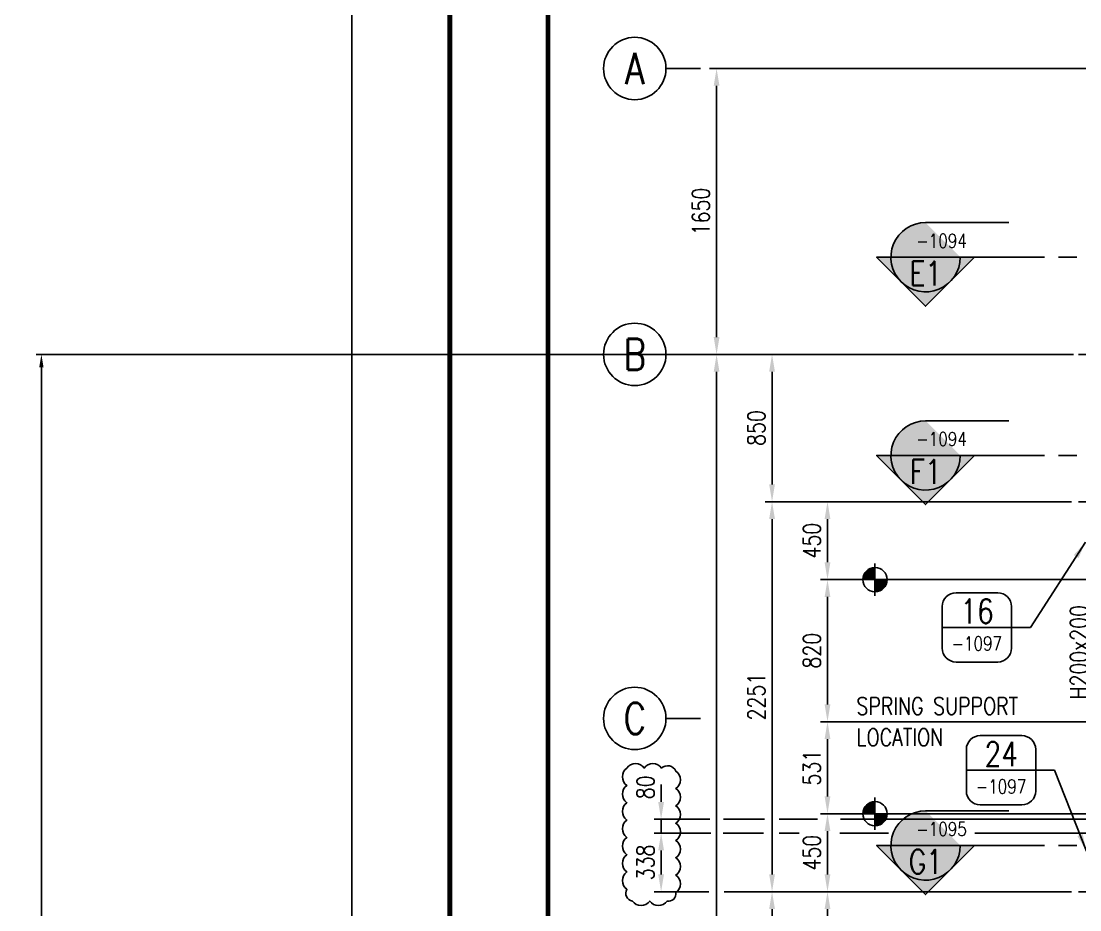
# Model space of a CAD drawing. Header units: millimetres. Extents: x 0 to 232280, y -26939 to 23794.
# Drawn here: x 53574 to 59681, y 12663 to 17792 of the extents above; entities that cross this region are included whole.
import ezdxf
from ezdxf.enums import TextEntityAlignment as Align

# ---------------------------------------------------------------- set-up
doc = ezdxf.new("R2010")
doc.units = ezdxf.units.MM
doc.header["$LTSCALE"] = 30
doc.linetypes.add('JNK-CENTER', pattern=[34, 30, -1.5, 1, -1.5])
doc.layers.add('AM_5', color=3, linetype='Continuous', lineweight=25)
for name, color, linetype in [('CEN-R', 1, 'JNK-CENTER'), ('CON-C', 4, 'Continuous'), ('CON-G', 3, 'Continuous'), ('CON-W', 7, 'Continuous'), ('CON-Y', 2, 'Continuous'), ('Dim-W', 7, 'Continuous'), ('rev-1', 2, 'Continuous'), ('STL-OBJT', 7, 'Continuous')]:
    doc.layers.add(name, color=color, linetype=linetype)
doc.styles.add('SIMPLEX', font='simplex.shx', dxfattribs={"width": 0.8})
doc.dimstyles.new('DIM30$0', dxfattribs={"dimscale": 30, "dimtxt": 2.5, "dimasz": 2.5, "dimexe": 1, "dimexo": 1, "dimgap": 1, "dimtad": 1, "dimdec": 0, "dimdsep": 46, "dimtxsty": 'SIMPLEX', "dimcen": 0, "dimclrd": 7, "dimclre": 7, "dimclrt": 2, "dimadec": 1, "dimazin": 2, "dimtfac": 1, "dimtdec": 0, "dimtix": 1, "dimtmove": 2, "dimatfit": 0, "dimfxl": 1, "dimtolj": 1, "dimtzin": 0, "dimarcsym": 0})
doc.dimstyles.new('DIM40', dxfattribs={"dimscale": 40, "dimtxt": 2.5, "dimasz": 2.5, "dimexe": 1, "dimexo": 1, "dimgap": 1, "dimtad": 1, "dimdec": 0, "dimdsep": 46, "dimtxsty": 'SIMPLEX', "dimcen": 0, "dimclrd": 7, "dimclre": 7, "dimclrt": 2, "dimadec": 1, "dimazin": 2, "dimtfac": 1, "dimtdec": 0, "dimtix": 1, "dimtmove": 2, "dimatfit": 2, "dimfxl": 1, "dimtolj": 1, "dimtzin": 0, "dimarcsym": 1})

# ---------------------------------------------------------------- blocks, each defined once
blk = doc.blocks.new('TITLE')
at = {"color": 7}
blk.add_line((0, 0), (0, 594.8536585365848), dxfattribs=at)
at = {"color": 7, "const_width": 0.7073170731707307}
for points in [[(14.14634146340063, 577.1707317073162), (14.14634146340063, 17.68292682926827)], [(28.29268292683742, 17.68292682926827), (28.29268292683742, 577.5243902439012)]]:
    blk.add_lwpolyline(points, dxfattribs=at)
blk = doc.blocks.new('col-line')
at = {"layer": 'CON-Y'}
blk.add_line((0, 3), (0, 8), dxfattribs=at)
blk.add_circle((0, 12.5), 4.5, dxfattribs=at)
at = {"layer": 'CON-C', "style": 'SIMPLEX', "width": 0.8}
blk.add_attdef('1', text='', height=4.5, dxfattribs=at).set_placement((0, 12.5), align=Align.MIDDLE_CENTER)
blk = doc.blocks.new('SECMARK1')
at = {"layer": 'CON-Y'}
h = blk.add_hatch(color=256, dxfattribs=at)
edge = h.paths.add_edge_path()
edge.add_line((21.82666666666668, 7.071067811865485), (18.29113276073393, 3.535533905932776))
edge.add_arc((21.82666666666668, 4.707345624410664e-14), 5.000000000000002, 44.99999999999977, 135.0000000000001, ccw=False)
edge.add_line((25.36220057259943, 3.535533905932773), (21.82666666666668, 7.071067811865485))
h = blk.add_hatch(color=256, dxfattribs=at)
edge = h.paths.add_edge_path()
edge.add_line((14.75559885480128, 4.707345624410664e-14), (16.82666666666668, 1.689559442740931e-14))
edge.add_arc((21.82666666666668, 4.618527782440651e-14), 5, 135.0000000000001, 180.0000000000003, ccw=False)
edge.add_line((18.29113276073393, 3.535533905932776), (14.75559885480128, 4.707345624410664e-14))
edge = h.paths.add_edge_path()
edge.add_arc((21.82666666666668, 4.736951571734001e-14), 5, 270, 540.0000000000005)
h = blk.add_hatch(color=256, dxfattribs=at)
edge = h.paths.add_edge_path()
edge.add_line((26.82666666666668, 4.332076805060308e-14), (28.89773447853207, 4.736951571734001e-14))
edge.add_line((28.89773447853207, 4.736951571734001e-14), (25.36220057259943, 3.535533905932773))
edge.add_arc((21.82666666666668, 4.951594689828198e-14), 5, -1.1368683772161603e-13, 44.999999999999716, ccw=False)
at = {"layer": 'CON-C'}
blk.add_line((0, 0), (2.633333333333307, 0), dxfattribs=at)
blk.add_lwpolyline([(4.666666666666639, 0), (28.89773447853207, 4.736951571734001e-14), (21.82666666666668, 7.071067811865485), (14.75559885480128, 4.736951571734001e-14)], dxfattribs=at)
at = {"layer": 'CON-Y'}
blk.add_line((21.82666666666668, -4.999999999999953), (9.823333333333341, -4.999999999999953), dxfattribs=at)
blk.add_arc((21.82666666666668, 4.736951571734001e-14), 5, 270, 180.0000000000004, dxfattribs=at)
at = {"layer": 'CON-C', "style": 'SIMPLEX', "width": 0.8}
blk.add_attdef('TAG', text='', height=3.5, dxfattribs=at).set_placement((21.80333333333334, 0.5800000000000568), align=Align.CENTER)
at = {"layer": 'CON-Y', "style": 'SIMPLEX', "width": 0.8}
blk.add_attdef('H0000-0000', text='', height=2, dxfattribs=at).set_placement((24.66333333333334, -3.379999999999943), align=Align.RIGHT)
blk = doc.blocks.new('det-tag')
at = {"layer": 'CON-Y'}
blk.add_line((5, 0), (-5, 0), dxfattribs=at)
blk.add_lwpolyline([(-3.000000000000003, -4.999999999999998), (3, -5, 0.4142135623730951), (5, -3.000000000000001), (5.000000000000002, 2.999999999999998, 0.4142135623730951), (3.000000000000001, 4.999999999999998), (-2.999999999999997, 4.999999999999998, 0.4142135623730948), (-4.999999999999997, 3), (-5.000000000000002, -2.999999999999997, 0.4142135623730953)], format="xyb", close=True, dxfattribs=at)
at = {"layer": 'CON-G', "style": 'SIMPLEX', "width": 0.8}
blk.add_attdef('TAG', text='', height=3.5, dxfattribs=at).set_placement((0.02333333333333343, 0.5800000000000399), align=Align.CENTER)
at = {"layer": 'CON-Y', "style": 'SIMPLEX', "width": 0.8}
blk.add_attdef('-8888', text='', height=2, dxfattribs=at).set_placement((0, -3.339999999999999), align=Align.CENTER)
blk = doc.blocks.new('*D1209')
at = {"layer": 'DEFPOINTS', "color": 0, "transparency": 16777216}
for p in [(59673.97647856461, 12767.78250942024), (58225.61130532526, 11767.78250942025), (59133.44543141521, 11767.78250942025)]:
    blk.add_point(p, dxfattribs=at)
at = {"layer": 'Dim-W', "color": 7, "linetype": 'ByBlock', "lineweight": -2, "transparency": 16777216}
for p, q in [((59633.97647856461, 12767.78250942024), (58185.61130532526, 12767.78250942024)), ((58225.61130532526, 12667.78250942024), (58225.61130532526, 11867.78250942025)), ((59093.44543141521, 11767.78250942025), (58185.61130532526, 11767.78250942025))]:
    blk.add_line(p, q, dxfattribs=at)
at = {"layer": 'Dim-W', "color": 7, "transparency": 16777216}
for points in [[(58208.9446386586, 12667.78250942024), (58242.27797199193, 12667.78250942024), (58225.61130532526, 12767.78250942024)], [(58208.9446386586, 11867.78250942025), (58242.27797199193, 11867.78250942025), (58225.61130532526, 11767.78250942025)]]:
    blk.add_solid(points, dxfattribs=at)
at = {"layer": 'Dim-W', "color": 2, "transparency": 16777216, "insert": (58135.61130532526, 12267.78250942025), "char_height": 100, "attachment_point": 5, "rotation": 90, "style": 'SIMPLEX'}
blk.add_mtext('\\A1;1000', dxfattribs=at)
blk = doc.blocks.new('*D1210')
at = {"layer": 'DEFPOINTS', "color": 0, "transparency": 16777216}
for p in [(58225.61130532526, 12767.78250942024), (57905.61130532526, 10767.78250942024), (58225.61130532526, 10767.78250942024)]:
    blk.add_point(p, dxfattribs=at)
at = {"layer": 'Dim-W', "color": 7, "linetype": 'ByBlock', "lineweight": -2, "transparency": 16777216}
for p, q in [((58185.61130532526, 12767.78250942024), (57865.61130532526, 12767.78250942024)), ((57905.61130532526, 12667.78250942024), (57905.61130532526, 10867.78250942024)), ((58185.61130532526, 10767.78250942024), (57865.61130532526, 10767.78250942024))]:
    blk.add_line(p, q, dxfattribs=at)
at = {"layer": 'Dim-W', "color": 7, "transparency": 16777216}
for points in [[(57888.9446386586, 12667.78250942024), (57922.27797199193, 12667.78250942024), (57905.61130532526, 12767.78250942024)], [(57888.9446386586, 10867.78250942024), (57922.27797199193, 10867.78250942024), (57905.61130532526, 10767.78250942024)]]:
    blk.add_solid(points, dxfattribs=at)
at = {"layer": 'Dim-W', "color": 2, "transparency": 16777216, "insert": (57815.61130532526, 11767.78250942024), "char_height": 100, "attachment_point": 5, "rotation": 90, "style": 'SIMPLEX'}
blk.add_mtext('\\A1;2000', dxfattribs=at)
blk = doc.blocks.new('*D1211')
at = {"layer": 'DEFPOINTS', "color": 0, "transparency": 16777216}
for p in [(59673.97647856463, 15868.78250942024), (57585.61130532526, 7666.782509420242), (59673.97647856463, 7666.782509420241)]:
    blk.add_point(p, dxfattribs=at)
at = {"layer": 'Dim-W', "color": 7, "linetype": 'ByBlock', "lineweight": -2, "transparency": 16777216}
for p, q in [((59633.97647856463, 15868.78250942024), (57545.61130532526, 15868.78250942024)), ((57585.61130532526, 15768.78250942024), (57585.61130532526, 7766.782509420242)), ((59633.97647856463, 7666.782509420241), (57545.61130532526, 7666.782509420242))]:
    blk.add_line(p, q, dxfattribs=at)
at = {"layer": 'Dim-W', "color": 7, "transparency": 16777216}
for points in [[(57568.9446386586, 15768.78250942024), (57602.27797199193, 15768.78250942024), (57585.61130532526, 15868.78250942024)], [(57568.9446386586, 7766.782509420242), (57602.27797199193, 7766.782509420242), (57585.61130532526, 7666.782509420242)]]:
    blk.add_solid(points, dxfattribs=at)
at = {"layer": 'Dim-W', "color": 2, "transparency": 16777216, "insert": (57495.61130532526, 11767.78250942024), "char_height": 100, "attachment_point": 5, "rotation": 90, "style": 'SIMPLEX'}
blk.add_mtext('\\A1;8202', dxfattribs=at)
blk = doc.blocks.new('*D1212')
at = {"layer": 'DEFPOINTS', "color": 0, "transparency": 16777216}
for p in [(70643.97647856227, 17518.78250942024), (57585.61130532527, 15868.78250942024), (59673.97647856463, 15868.78250942024)]:
    blk.add_point(p, dxfattribs=at)
at = {"layer": 'Dim-W', "color": 7, "linetype": 'ByBlock', "lineweight": -2, "transparency": 16777216}
for p, q in [((70603.97647856227, 17518.78250942024), (57545.61130532528, 17518.78250942024)), ((57585.61130532528, 17418.78250942024), (57585.61130532527, 15968.78250942024)), ((59633.97647856463, 15868.78250942024), (57545.61130532527, 15868.78250942024))]:
    blk.add_line(p, q, dxfattribs=at)
at = {"layer": 'Dim-W', "color": 7, "transparency": 16777216}
for points in [[(57568.94463865861, 17418.78250942024), (57602.27797199194, 17418.78250942024), (57585.61130532528, 17518.78250942024)], [(57568.94463865861, 15968.78250942024), (57602.27797199193, 15968.78250942024), (57585.61130532527, 15868.78250942024)]]:
    blk.add_solid(points, dxfattribs=at)
at = {"layer": 'Dim-W', "color": 2, "transparency": 16777216, "insert": (57495.61130532527, 16693.78250942025), "char_height": 100, "attachment_point": 5, "rotation": 90, "style": 'SIMPLEX'}
blk.add_mtext('\\A1;1650', dxfattribs=at)
blk = doc.blocks.new('*D1216')
at = {"layer": 'DEFPOINTS', "color": 0, "transparency": 16777216}
for p in [(57905.61130532526, 15018.78250942025), (59673.97647856461, 15018.78250942025), (57905.61130532526, 12767.78250942025)]:
    blk.add_point(p, dxfattribs=at)
at = {"layer": 'Dim-W', "color": 7, "linetype": 'ByBlock', "lineweight": -2, "transparency": 16777216}
for p, q in [((59633.97647856461, 15018.78250942025), (57865.61130532526, 15018.78250942025)), ((57905.61130532526, 12867.78250942025), (57905.61130532526, 14918.78250942025))]:
    blk.add_line(p, q, dxfattribs=at)
at = {"layer": 'Dim-W', "color": 7, "transparency": 16777216}
for points in [[(57888.9446386586, 14918.78250942025), (57922.27797199193, 14918.78250942025), (57905.61130532526, 15018.78250942025)], [(57888.9446386586, 12867.78250942025), (57922.27797199193, 12867.78250942025), (57905.61130532526, 12767.78250942025)]]:
    blk.add_solid(points, dxfattribs=at)
at = {"layer": 'Dim-W', "color": 2, "transparency": 16777216, "insert": (57815.61130532526, 13893.28250942026), "char_height": 100, "attachment_point": 5, "rotation": 90, "style": 'SIMPLEX'}
blk.add_mtext('\\A1;2251', dxfattribs=at)
blk = doc.blocks.new('*D1217')
at = {"layer": 'DEFPOINTS', "color": 0, "transparency": 16777216}
for p in [(57905.61130532526, 15868.78250942025), (59673.97647856463, 15868.78250942025), (57905.61130532526, 15018.78250942025)]:
    blk.add_point(p, dxfattribs=at)
at = {"layer": 'Dim-W', "color": 7, "linetype": 'ByBlock', "lineweight": -2, "transparency": 16777216}
for p, q in [((59633.97647856463, 15868.78250942025), (57865.61130532526, 15868.78250942025)), ((57905.61130532526, 15118.78250942025), (57905.61130532526, 15768.78250942025))]:
    blk.add_line(p, q, dxfattribs=at)
at = {"layer": 'Dim-W', "color": 7, "transparency": 16777216}
for points in [[(57888.9446386586, 15768.78250942025), (57922.27797199193, 15768.78250942025), (57905.61130532526, 15868.78250942025)], [(57888.9446386586, 15118.78250942025), (57922.27797199193, 15118.78250942025), (57905.61130532526, 15018.78250942025)]]:
    blk.add_solid(points, dxfattribs=at)
at = {"layer": 'Dim-W', "color": 2, "transparency": 16777216, "insert": (57815.61130532526, 15443.78250942026), "char_height": 100, "attachment_point": 5, "rotation": 90, "style": 'SIMPLEX'}
blk.add_mtext('\\A1;850', dxfattribs=at)
blk = doc.blocks.new('*D1354')
at = {"layer": 'DEFPOINTS', "color": 0, "transparency": 16777216}
for p in [(58225.61130532526, 13217.78250942026), (62544.97647856465, 13217.78250942025), (58225.61130532526, 12767.78250942024)]:
    blk.add_point(p, dxfattribs=at)
at = {"layer": 'Dim-W', "color": 7, "linetype": 'ByBlock', "lineweight": -2, "transparency": 16777216}
for p, q in [((60069.00421516338, 13217.78250942026), (58185.61130532526, 13217.78250942026)), ((60566.21706336766, 13217.78250942026), (60360.24619536541, 13217.78250942026)), ((60908.41595036103, 13217.78250942026), (60746.0993258508, 13217.78250942026)), ((62504.97647856465, 13217.78250942025), (61114.78981398974, 13217.78250942026)), ((58225.61130532526, 12867.78250942024), (58225.61130532526, 13117.78250942026))]:
    blk.add_line(p, q, dxfattribs=at)
at = {"layer": 'Dim-W', "color": 7, "transparency": 16777216}
for points in [[(58208.9446386586, 13117.78250942026), (58242.27797199193, 13117.78250942026), (58225.61130532526, 13217.78250942026)], [(58208.9446386586, 12867.78250942024), (58242.27797199193, 12867.78250942024), (58225.61130532526, 12767.78250942024)]]:
    blk.add_solid(points, dxfattribs=at)
at = {"layer": 'Dim-W', "color": 2, "transparency": 16777216, "insert": (58135.61130532526, 12992.78250942026), "char_height": 100, "attachment_point": 5, "rotation": 90, "style": 'SIMPLEX'}
blk.add_mtext('\\A1;450', dxfattribs=at)
blk = doc.blocks.new('*D1355')
at = {"layer": 'DEFPOINTS', "color": 0, "transparency": 16777216}
for p in [(58225.61130532526, 13748.78250942025), (62677.24369382634, 13748.78250942025), (58225.61130532526, 13217.78250942025)]:
    blk.add_point(p, dxfattribs=at)
at = {"layer": 'Dim-W', "color": 7, "linetype": 'ByBlock', "lineweight": -2, "transparency": 16777216}
for p, q in [((60410.51210537212, 13748.78250942025), (58185.61130532526, 13748.78250942025)), ((61652.97445017911, 13748.78250942025), (60757.65435531767, 13748.78250942025)), ((62637.24369382634, 13748.78250942025), (62112.42690458286, 13748.78250942025)), ((58225.61130532526, 13317.78250942025), (58225.61130532526, 13648.78250942025))]:
    blk.add_line(p, q, dxfattribs=at)
at = {"layer": 'Dim-W', "color": 7, "transparency": 16777216}
for points in [[(58208.9446386586, 13648.78250942025), (58242.27797199193, 13648.78250942025), (58225.61130532526, 13748.78250942025)], [(58208.9446386586, 13317.78250942025), (58242.27797199193, 13317.78250942025), (58225.61130532526, 13217.78250942025)]]:
    blk.add_solid(points, dxfattribs=at)
at = {"layer": 'Dim-W', "color": 2, "transparency": 16777216, "insert": (58135.61130532526, 13483.28250942026), "char_height": 100, "attachment_point": 5, "rotation": 90, "style": 'SIMPLEX'}
blk.add_mtext('\\A1;531', dxfattribs=at)
blk = doc.blocks.new('*D1356')
at = {"layer": 'DEFPOINTS', "color": 0, "transparency": 16777216}
for p in [(58225.61130532526, 14568.78238442015), (62544.97647856454, 14568.78238442015), (58225.61130532526, 13748.78250942025)]:
    blk.add_point(p, dxfattribs=at)
at = {"layer": 'Dim-W', "color": 7, "linetype": 'ByBlock', "lineweight": -2, "transparency": 16777216}
for p, q in [((60576.01407429969, 14568.78238442015), (58185.61130532526, 14568.78238442015)), ((61835.62057793859, 14568.78238442015), (61545.5904677787, 14568.78238442015)), ((62504.97647856454, 14568.78238442015), (62041.94266607831, 14568.78238442015)), ((58225.61130532526, 13848.78250942025), (58225.61130532526, 14468.78238442015))]:
    blk.add_line(p, q, dxfattribs=at)
at = {"layer": 'Dim-W', "color": 7, "transparency": 16777216}
for points in [[(58208.9446386586, 14468.78238442015), (58242.27797199193, 14468.78238442015), (58225.61130532526, 14568.78238442015)], [(58208.9446386586, 13848.78250942025), (58242.27797199193, 13848.78250942025), (58225.61130532526, 13748.78250942025)]]:
    blk.add_solid(points, dxfattribs=at)
at = {"layer": 'Dim-W', "color": 2, "transparency": 16777216, "insert": (58135.61130532526, 14158.78244692021), "char_height": 100, "attachment_point": 5, "rotation": 90, "style": 'SIMPLEX'}
blk.add_mtext('\\A1;820', dxfattribs=at)
blk = doc.blocks.new('*D1218')
at = {"layer": 'DEFPOINTS', "color": 0, "transparency": 16777216}
for p in [(59673.97647856461, 15018.78250942024), (58225.61130532526, 14568.78250942026), (58225.61130532526, 14568.78250942026)]:
    blk.add_point(p, dxfattribs=at)
at = {"layer": 'Dim-W', "color": 7, "linetype": 'ByBlock', "lineweight": -2, "transparency": 16777216}
for p, q in [((59633.97647856461, 15018.78250942024), (58185.61130532526, 15018.78250942024)), ((58225.61130532526, 14918.78250942024), (58225.61130532526, 14668.78250942026))]:
    blk.add_line(p, q, dxfattribs=at)
at = {"layer": 'Dim-W', "color": 7, "transparency": 16777216}
for points in [[(58208.9446386586, 14918.78250942024), (58242.27797199193, 14918.78250942024), (58225.61130532526, 15018.78250942024)], [(58208.9446386586, 14668.78250942026), (58242.27797199193, 14668.78250942026), (58225.61130532526, 14568.78250942026)]]:
    blk.add_solid(points, dxfattribs=at)
at = {"layer": 'Dim-W', "color": 2, "transparency": 16777216, "insert": (58135.61130532526, 14793.78250942026), "char_height": 100, "attachment_point": 5, "rotation": 90, "style": 'SIMPLEX'}
blk.add_mtext('\\A1;450', dxfattribs=at)
blk = doc.blocks.new('*D1240')
at = {"layer": 'DEFPOINTS', "color": 0, "transparency": 16777216}
for p in [(59873.97647856461, 20943.05392047166), (60023.97647856461, 16018.78250942024), (59873.97647856461, 15868.78250942024)]:
    blk.add_point(p, dxfattribs=at)
at = {"layer": 'Dim-W', "color": 7, "linetype": 'ByBlock', "lineweight": -2, "transparency": 16777216}
for p, q in [((59873.97647856461, 15908.78250942024), (59873.97647856461, 20983.05392047166)), ((60023.97647856461, 16058.78250942024), (60023.97647856461, 20983.05392047166)), ((59773.97647856461, 20943.05392047166), (59673.97647856461, 20943.05392047166)), ((60023.97647856461, 20943.05392047166), (59873.97647856461, 20943.05392047166)), ((60123.97647856461, 20943.05392047166), (60223.97647856461, 20943.05392047166))]:
    blk.add_line(p, q, dxfattribs=at)
at = {"layer": 'Dim-W', "color": 7, "transparency": 16777216}
for points in [[(59773.97647856461, 20959.72058713832), (59773.97647856461, 20926.38725380499), (59873.97647856461, 20943.05392047166)], [(60123.97647856461, 20959.72058713832), (60123.97647856461, 20926.38725380499), (60023.97647856461, 20943.05392047166)]]:
    blk.add_solid(points, dxfattribs=at)
at = {"layer": 'Dim-W', "color": 2, "transparency": 16777216, "insert": (59672.86259292017, 21033.05392047166), "char_height": 100, "attachment_point": 5, "style": 'SIMPLEX'}
blk.add_mtext('\\A1;150', dxfattribs=at)
blk = doc.blocks.new('*D1256')
at = {"layer": 'DEFPOINTS', "color": 0, "transparency": 16777216}
for p in [(59873.97647856461, 19663.05392047166), (60073.97647856467, 19663.05392047166), (60073.97647856467, 15868.78250942023)]:
    blk.add_point(p, dxfattribs=at)
at = {"layer": 'Dim-W', "color": 7, "linetype": 'ByBlock', "lineweight": -2, "transparency": 16777216}
for p, q in [((60073.97647856467, 15908.78250942023), (60073.97647856467, 19703.05392047166)), ((59773.97647856461, 19663.05392047166), (59673.97647856461, 19663.05392047166)), ((59873.97647856461, 19663.05392047166), (60073.97647856467, 19663.05392047166)), ((60173.97647856467, 19663.05392047166), (60273.97647856467, 19663.05392047166))]:
    blk.add_line(p, q, dxfattribs=at)
at = {"layer": 'Dim-W', "color": 7, "transparency": 16777216}
for points in [[(59773.97647856461, 19679.72058713832), (59773.97647856461, 19646.38725380499), (59873.97647856461, 19663.05392047166)], [(60173.97647856467, 19679.72058713832), (60173.97647856467, 19646.38725380499), (60073.97647856467, 19663.05392047166)]]:
    blk.add_solid(points, dxfattribs=at)
at = {"layer": 'Dim-W', "color": 2, "transparency": 16777216, "insert": (59697.23577396522, 19753.05392047166), "char_height": 100, "attachment_point": 5, "style": 'SIMPLEX'}
blk.add_mtext('\\A1;200', dxfattribs=at)
blk = doc.blocks.new('FS-MARK')
h = blk.add_hatch(color=256)
edge = h.paths.add_edge_path()
edge.add_arc((0, 0), 1.75, 90, 180)
edge.add_line((-1.75, 0), (0, 0))
edge.add_line((0, 0), (0, 1.75))
h = blk.add_hatch(color=256)
edge = h.paths.add_edge_path()
edge.add_line((0, 0), (0, -1.75))
edge.add_arc((0, 0), 1.75, 270, 360)
edge.add_line((1.75, 0), (0, 0))
for p, q in [((0, 2.333333333333333), (0, -2.333333333333333)), ((2.333333333333333, 0), (-2.333333333333333, 0))]:
    blk.add_line(p, q)
blk.add_circle((0, 0), 1.75)
at = {"layer": 'CON-Y', "style": 'SIMPLEX', "width": 0.8}
blk.add_attdef('F.S.', (3.194782608695653, 0.9982608695652175), '', height=2.5, dxfattribs=at)
blk = doc.blocks.new('*D1367')
at = {"layer": 'DEFPOINTS', "color": 0, "transparency": 16777216}
for p in [(59814.80981189336, 13105.7825094202), (57265.61130532527, 12767.78250942024), (57905.61130532526, 12767.78250942024)]:
    blk.add_point(p, dxfattribs=at)
at = {"layer": 'Dim-W', "color": 7, "linetype": 'ByBlock', "lineweight": -2, "transparency": 16777216}
for p, q in [((57552.83837031259, 13105.7825094202), (57225.61130532527, 13105.7825094202)), ((57856.97302507373, 13105.7825094202), (57623.74095967133, 13105.7825094202)), ((58061.2541679244, 13105.7825094202), (57946.53424111122, 13105.7825094202)), ((58576.55946709641, 13105.7825094202), (58296.77166066784, 13105.7825094202)), ((59774.80981189336, 13105.7825094202), (59075.92745334178, 13105.7825094202)), ((57265.61130532527, 13005.7825094202), (57265.61130532527, 12867.78250942024)), ((57541.6433863258, 12767.78250942024), (57225.61130532527, 12767.78250942024)), ((57865.61130532526, 12767.78250942024), (57629.33854767497, 12767.78250942024))]:
    blk.add_line(p, q, dxfattribs=at)
at = {"layer": 'Dim-W', "color": 7, "transparency": 16777216}
for points in [[(57248.94463865861, 13005.7825094202), (57282.27797199193, 13005.7825094202), (57265.61130532527, 13105.7825094202)], [(57248.94463865861, 12867.78250942024), (57282.27797199193, 12867.78250942024), (57265.61130532527, 12767.78250942024)]]:
    blk.add_solid(points, dxfattribs=at)
at = {"layer": 'Dim-W', "color": 2, "transparency": 16777216, "insert": (57175.61130532527, 12936.78250942023), "char_height": 100, "attachment_point": 5, "rotation": 90, "style": 'SIMPLEX'}
blk.add_mtext('\\A1;338', dxfattribs=at)
blk = doc.blocks.new('*D1368')
at = {"layer": 'DEFPOINTS', "color": 0, "transparency": 16777216}
for p in [(57265.61130532527, 13185.7825094202), (59814.80981189337, 13185.7825094202), (57265.61130532527, 13105.7825094202)]:
    blk.add_point(p, dxfattribs=at)
at = {"layer": 'Dim-W', "color": 7, "linetype": 'ByBlock', "lineweight": -2, "transparency": 16777216}
for p, q in [((57265.61130532527, 13285.7825094202), (57265.61130532527, 13385.7825094202)), ((57547.24097432941, 13185.7825094202), (57225.61130532527, 13185.7825094202)), ((57265.61130532527, 13105.7825094202), (57265.61130532527, 13185.7825094202)), ((57862.57061307735, 13185.7825094202), (57625.60682233921, 13185.7825094202)), ((58167.50272874822, 13185.7825094202), (57946.53424111122, 13185.7825094202)), ((59774.80981189337, 13185.7825094202), (58300.31328576265, 13185.7825094202)), ((57265.61130532527, 13005.7825094202), (57265.61130532527, 12905.7825094202))]:
    blk.add_line(p, q, dxfattribs=at)
at = {"layer": 'Dim-W', "color": 7, "transparency": 16777216}
for points in [[(57248.94463865861, 13285.7825094202), (57282.27797199193, 13285.7825094202), (57265.61130532527, 13185.7825094202)], [(57248.94463865861, 13005.7825094202), (57282.27797199193, 13005.7825094202), (57265.61130532527, 13105.7825094202)]]:
    blk.add_solid(points, dxfattribs=at)
at = {"layer": 'Dim-W', "color": 2, "transparency": 16777216, "insert": (57175.61130532527, 13370.0455954469), "char_height": 100, "attachment_point": 5, "rotation": 90, "style": 'SIMPLEX'}
blk.add_mtext('\\A1;80', dxfattribs=at)
blk = doc.blocks.new('*D4623')
at = {"layer": 'AM_5', "color": 7, "lineweight": -2, "transparency": 16777216}
for p, q in [((59643.97647856463, 15868.78250942024), (53660.2603166691, 15868.78250942024)), ((53690.2603166691, 15793.78250942024), (53690.2603166691, 7741.782509420244)), ((59643.97647856463, 7666.782509420242), (53660.2603166691, 7666.782509420244))]:
    blk.add_line(p, q, dxfattribs=at)
at = {"layer": 'AM_5', "color": 7, "transparency": 16777216}
for points in [[(53677.7603166691, 15793.78250942024), (53702.7603166691, 15793.78250942024), (53690.2603166691, 15868.78250942024)], [(53677.7603166691, 7741.782509420244), (53702.7603166691, 7741.782509420244), (53690.2603166691, 7666.782509420244)]]:
    blk.add_solid(points, dxfattribs=at)
at = {"layer": 'DEFPOINTS', "color": 0, "transparency": 16777216}
for p in [(59673.97647856463, 15868.78250942024), (53690.2603166691, 7666.782509420244), (59673.97647856463, 7666.782509420242)]:
    blk.add_point(p, dxfattribs=at)
at = {"layer": 'AM_5', "color": 2, "transparency": 16777216, "insert": (53622.7603166691, 11767.78250942025), "char_height": 75, "attachment_point": 5, "rotation": 90, "style": 'SIMPLEX'}
blk.add_mtext('\\A1;8202', dxfattribs=at)

msp = doc.modelspace()

# ---------------------------------------------------------------- linework, layer by layer
at = {"layer": 'CEN-R'}
for p, q in [((59673.97647856463, 15868.78250942024), (69935.97647856476, 15868.78250942024)), ((59673.97647856461, 15018.78250942024), (80905.97647856489, 15018.78250942024)), ((59673.97647856461, 12767.78250942024), (80905.97647856489, 12767.78250942024))]:
    msp.add_line(p, q, dxfattribs=at)
at = {"layer": 'rev-1'}
msp.add_lwpolyline([(57068.05145658806, 13480.83891231781, -0.52056705), (57168.05145658806, 13480.83891231781, -0.52056705), (57268.05145658806, 13480.83891231781, -0.52056705), (57350.49682598084, 13463.28428171059, -0.52056705), (57350.49682598084, 13363.28428171059, -0.52056705), (57350.49682598084, 13263.28428171059, -0.52056705), (57350.49682598084, 13163.28428171059, -0.52056705), (57350.49682598084, 13063.28428171059, -0.52056705), (57350.49682598084, 12963.28428171059, -0.52056705), (57350.49682598084, 12863.28428171059, -0.52056705), (57350.49682598084, 12763.28428171059, -0.52056705), (57300.18204720377, 12713.59906048766, -0.52056705), (57200.18204720377, 12713.59906048766, -0.52056705), (57100.18204720377, 12713.59906048766, -0.52056705), (57068.05145658806, 12781.46846987196, -0.52056705), (57068.05145658806, 12881.46846987196, -0.52056705), (57068.05145658806, 12981.46846987196, -0.52056705), (57068.05145658806, 13081.46846987196, -0.52056705), (57068.05145658806, 13181.46846987196, -0.52056705), (57068.05145658806, 13281.46846987196, -0.52056705), (57068.05145658806, 13381.46846987196, -0.52056705)], format="xyb", close=True, dxfattribs=at)
at = {"layer": 'STL-OBJT'}
for p, q in [((59396.33586130772, 14293.28072796861), (59287.36126835398, 14293.28072796861)), ((59535.71926886624, 13468.80277754097), (59426.7446759125, 13468.80277754097))]:
    msp.add_line(p, q, dxfattribs=at)

# ---------------------------------------------------------------- block references
at = {"linetype": 'ByBlock', "xscale": 39.99999999599994, "yscale": 39.99999999599994, "zscale": 39.99999999599994}
msp.add_blockref('TITLE', (55481.35303137542, -2.130820335174925e-05), dxfattribs=at)
at = {"layer": 'CON-W'}
ref = msp.add_blockref('col-line', (57613.67739589114, 17518.78250942211), dxfattribs=dict(at, xscale=-40, yscale=40, zscale=40, rotation=90))
ref.add_attrib('1', 'A', dxfattribs={"layer": 'CON-C', "height": 180, "style": 'SIMPLEX', "width": 0.8}).set_placement((57113.67739589114, 17518.78250942211), align=Align.MIDDLE_CENTER)
ref = msp.add_blockref('SECMARK1', (59664.49532368885, 16429.46297760696), dxfattribs=dict(at, xscale=40, yscale=40, zscale=40, rotation=180))
ref.add_attrib('H0000-0000', '-1094', dxfattribs={"layer": 'CON-Y', "height": 80, "style": 'SIMPLEX', "width": 0.8}).set_placement((59029.15975786344, 16484.66297760696), align=Align.RIGHT)
ref.add_attrib('TAG', 'E1', dxfattribs={"layer": 'CON-C', "height": 140, "style": 'SIMPLEX', "width": 0.8}).set_placement((58792.36199035557, 16266.26297760696), align=Align.CENTER)
ref = msp.add_blockref('col-line', (57613.67739589114, 15868.78250942025), dxfattribs=dict(at, xscale=-40, yscale=40, zscale=40, rotation=90))
ref.add_attrib('1', 'B', dxfattribs={"layer": 'CON-C', "height": 180, "style": 'SIMPLEX', "width": 0.8}).set_placement((57113.67739589114, 15868.78250942025), align=Align.MIDDLE_CENTER)
ref = msp.add_blockref('SECMARK1', (59664.49532368885, 15285.31277715455), dxfattribs=dict(at, xscale=40, yscale=40, zscale=40, rotation=180))
ref.add_attrib('H0000-0000', '-1094', dxfattribs={"layer": 'CON-Y', "height": 80.00000000000003, "style": 'SIMPLEX', "width": 0.8}).set_placement((59029.15975786344, 15340.51277715454), align=Align.RIGHT)
ref.add_attrib('TAG', 'F1', dxfattribs={"layer": 'CON-C', "height": 140, "style": 'SIMPLEX', "width": 0.8}).set_placement((58792.36199035555, 15122.11277715455), align=Align.CENTER)
ref = msp.add_blockref('col-line', (57613.67739589114, 13767.78250942164), dxfattribs=dict(at, xscale=-40, yscale=40, zscale=40, rotation=90))
ref.add_attrib('1', 'C', dxfattribs={"layer": 'CON-C', "height": 180, "style": 'SIMPLEX', "width": 0.8}).set_placement((57113.67739589114, 13767.78250942164), align=Align.MIDDLE_CENTER)
ref = msp.add_blockref('SECMARK1', (59664.49532368885, 13034.31277715455), dxfattribs=dict(at, xscale=40, yscale=40, zscale=40, rotation=180))
ref.add_attrib('H0000-0000', '-1095', dxfattribs={"layer": 'CON-Y', "height": 80.00000000000003, "style": 'SIMPLEX', "width": 0.8}).set_placement((59029.15975786344, 13089.51277715454), align=Align.RIGHT)
ref.add_attrib('TAG', 'G1', dxfattribs={"layer": 'CON-C', "height": 140, "style": 'SIMPLEX', "width": 0.8}).set_placement((58792.36199035555, 12871.11277715455), align=Align.CENTER)
at = {"layer": 'CON-Y', "xscale": 40, "yscale": 40, "zscale": 40}
for p, values in [((59087.36126835398, 14293.28072796861), {'TAG': '16', '-8888': '-1097'}), ((59226.7446759125, 13468.80277754097), {'TAG': '24', '-8888': '-1097'})]:
    msp.add_blockref('det-tag', p, dxfattribs=at).add_auto_attribs(values)
at = {"layer": 'STL-OBJT', "xscale": 40, "yscale": 40, "zscale": 40}
for p in [(58499.45176770983, 14568.78238442015), (58499.45175729315, 13217.7824469202)]:
    msp.add_blockref('FS-MARK', p, dxfattribs=at)

# ---------------------------------------------------------------- texts
at = {"layer": 'CON-Y', "style": 'SIMPLEX', "width": 0.8}
msp.add_text('H200x200', height=100, rotation=90, dxfattribs=at).set_placement((59725.82983643608, 13876.7622659749))
at = {"layer": 'Dim-W', "color": 2, "style": 'SIMPLEX', "width": 0.8}
for s, p in [('SPRING SUPPORT', (58392.78132030975, 13788.78250942025)), ('LOCATION', (58392.78132030975, 13608.78250942025))]:
    msp.add_text(s, height=100, dxfattribs=at).set_placement(p)

# ---------------------------------------------------------------- dimensions: what is measured, and where the dimension line sits
at = {"layer": 'AM_5'}
dim = msp.add_linear_dim(base=(53690.2603166691, 7666.782509420244), p1=(59673.97647856463, 15868.78250942024), p2=(59673.97647856463, 7666.782509420242), angle=90, dimstyle='DIM30$0', override={"dimpost": ''}, dxfattribs=at)
dim.commit()
dim.dimension.update_dxf_attribs({"geometry": '*D4623', "text_midpoint": (53622.7603166691, 11767.78250942025)})
at = {"layer": 'Dim-W'}
for base, p1, p2, picture, middle in [((59873.97647856461, 20943.05392047166), (60023.97647856461, 16018.78250942024), (59873.97647856461, 15868.78250942024), '*D1240', (59672.86259292017, 21033.05392047166)), ((60073.97647856467, 19663.05392047166), (59873.97647856461, 19663.05392047166), (60073.97647856467, 15868.78250942023), '*D1256', (59697.23577396522, 19753.05392047166))]:
    dim = msp.add_linear_dim(base=base, p1=p1, p2=p2, dimstyle='DIM40', dxfattribs=at)
    dim.commit()
    dim.dimension.update_dxf_attribs({"geometry": picture, "text_midpoint": middle, "dimtype": 160})
for base, p1, p2, angle, picture, middle in [((57585.61130532527, 15868.78250942024), (70643.97647856227, 17518.78250942024), (59673.97647856463, 15868.78250942024), 90, '*D1212', (57495.61130532527, 16693.78250942025)), ((57905.61130532526, 15868.78250942025), (57905.61130532526, 15018.78250942025), (59673.97647856463, 15868.78250942025), 270, '*D1217', (57815.61130532526, 15443.78250942026)), ((57905.61130532526, 15018.78250942025), (57905.61130532526, 12767.78250942025), (59673.97647856461, 15018.78250942025), 270, '*D1216', (57815.61130532526, 13893.28250942026)), ((58225.61130532526, 14568.78250942026), (59673.97647856461, 15018.78250942024), (58225.61130532526, 14568.78250942026), 90, '*D1218', (58135.61130532526, 14793.78250942026)), ((58225.61130532526, 14568.78238442015), (58225.61130532526, 13748.78250942025), (62544.97647856454, 14568.78238442015), 90, '*D1356', (58135.61130532526, 14158.78244692021)), ((58225.61130532526, 13748.78250942025), (58225.61130532526, 13217.78250942025), (62677.24369382634, 13748.78250942025), 90, '*D1355', (58135.61130532526, 13483.28250942026)), ((58225.61130532526, 13217.78250942026), (58225.61130532526, 12767.78250942024), (62544.97647856465, 13217.78250942025), 90, '*D1354', (58135.61130532526, 12992.78250942026)), ((57265.61130532527, 12767.78250942024), (59814.80981189336, 13105.7825094202), (57905.61130532526, 12767.78250942024), 90, '*D1367', (57175.61130532527, 12936.78250942023))]:
    dim = msp.add_linear_dim(base=base, p1=p1, p2=p2, angle=angle, dimstyle='DIM40', dxfattribs=at)
    dim.commit()
    dim.dimension.update_dxf_attribs({"geometry": picture, "text_midpoint": middle})
for base, p1, p2, picture, middle in [((57585.61130532526, 7666.782509420242), (59673.97647856463, 15868.78250942024), (59673.97647856463, 7666.782509420241), '*D1211', (57585.61130532526, 11767.78250942024)), ((57905.61130532526, 10767.78250942024), (58225.61130532526, 12767.78250942024), (58225.61130532526, 10767.78250942024), '*D1210', (57905.61130532526, 11767.78250942024))]:
    dim = msp.add_linear_dim(base=base, p1=p1, p2=p2, angle=90, dimstyle='DIM40', override={"dimtmove": 0}, dxfattribs=at)
    dim.commit()
    dim.dimension.update_dxf_attribs({"geometry": picture, "text_midpoint": middle, "dimtype": 160})
dim = msp.add_linear_dim(base=(57265.61130532527, 13185.7825094202), p1=(57265.61130532527, 13105.7825094202), p2=(59814.80981189337, 13185.7825094202), angle=90, dimstyle='DIM40', dxfattribs=at)
dim.commit()
dim.dimension.update_dxf_attribs({"geometry": '*D1368', "text_midpoint": (57175.61130532527, 13370.0455954469), "dimtype": 160})
dim = msp.add_linear_dim(base=(58225.61130532526, 11767.78250942025), p1=(59673.97647856461, 12767.78250942024), p2=(59133.44543141521, 11767.78250942025), angle=90, dimstyle='DIM40', override={"dimtmove": 0}, dxfattribs=at)
dim.commit()
dim.dimension.update_dxf_attribs({"geometry": '*D1209', "text_midpoint": (58135.61130532526, 12267.78250942025)})

# ---------------------------------------------------------------- leaders
at = {"layer": 'CON-G'}
msp.add_leader([(59714.25001851239, 14785.72822531308), (59396.33586130772, 14293.28072796861)], dimstyle='DIM40', override={"dimgap": 1, "dimtad": 0}, dxfattribs=at)
at = {"layer": 'Dim-W'}
msp.add_leader([(59719.20874266748, 13002.00313638276), (59535.71926886624, 13468.80277754097)], dimstyle='DIM40', override={"dimgap": 1, "dimtad": 0}, dxfattribs=at)

doc.saveas('drawing.dxf')
